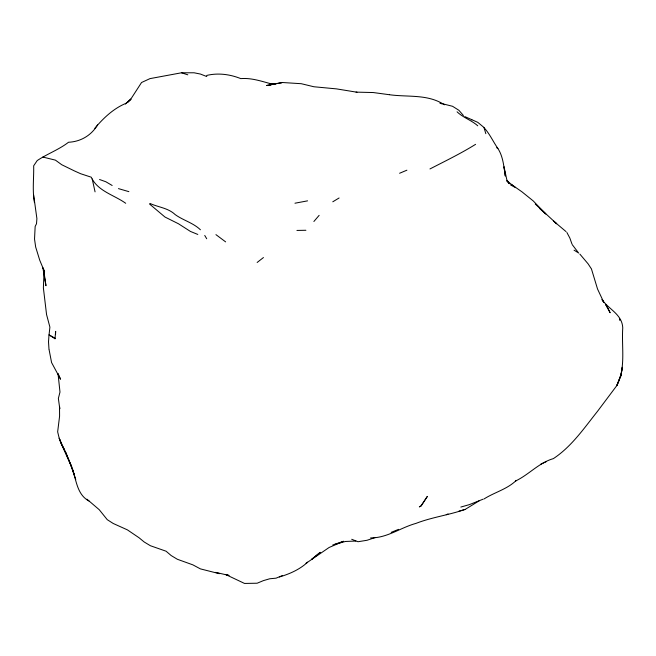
<?xml version="1.0" encoding="UTF-8"?>
<svg xmlns="http://www.w3.org/2000/svg" width="656" height="656" viewBox="0 0 656 656"><rect width="100%" height="100%" fill="white"/><g stroke="black" fill="none" stroke-linecap="round" stroke-linejoin="round"><path stroke-width="0.98" d="M55.555 334.363L55.653 331.354L54.981 338.75L49.061 334.888L55.424 338.381L54.981 338.75M49.011 334.79L48.511 341.784L48.987 349.336M49.118 334.265L49.897 327.131L46.551 314.503L43.378 287.869L44.042 272.273L45.969 285.721L42.812 267.484M94.817 128.314C103.55 117.9 113.882 108.125 126.698 103.049L125.411 103.935M313.88 221.498L319.136 215.357M97.588 124.902C91.405 135.292 80.803 141.696 68.527 142.254C58.892 149.683 47.281 153.832 37.212 160.564L33.677 165.804C33.956 178.211 32.234 190.297 34.456 202.647M127.436 102.434L131.503 98.039L141.548 82.508L149.978 78.622L181.499 72.783L194.102 72.791L200.408 74.046L206.714 76.522L206.714 75.432C218.079 72.701 230.026 74.3 240.793 78.613C251.863 77.703 262.154 81.533 272.658 84.23L269.747 83.681L275.151 84.099M127.518 102.459L131.069 99.204L125.55 103.738M257.144 262.474L263.45 257.546M479.347 500.717L465.17 509.417L458.864 511.188M475.584 144.336C460.947 153.455 445.276 161.04 429.959 168.953M332.789 201.794L339.095 197.981M484.079 498.929C494.509 492.303 506.875 489.335 516.001 480.668L515.6 480.979C528.966 474.641 538.797 462.824 553.385 458.618C571.63 446.572 584.127 428.114 597.542 411.279L616.796 385.613C626.111 367.893 621.421 347.04 622.757 327.902C622.175 314.216 608.612 309.361 601.987 299.538L603.848 302.465L597.542 289.025L591.523 269.181M540.815 464.145L546.218 461.701M446.252 514.706L448.056 513.935M399.594 173.258L406.892 170.191M483.136 499.175L469.286 504.653L460.848 507.055M282.359 575.591L276.053 578.174L269.747 578.772L263.45 580.609L257.144 583.217L244.532 583.438L226.156 574.754L229.042 575.46L217.103 572.704M391.189 532.352L398.594 529.351M464.981 509.45C448.934 515.075 431.951 517.19 415.978 523.39C400.586 527.621 387.147 538.035 370.607 537.928M334.585 544.332L343.588 541.266L329.123 547.473L306.081 563.283L307.574 562.208C299.702 569.531 289.591 573.992 279.374 576.977M375.027 537.576L367.081 540.265L358.004 541.733L351.698 539.273M332.789 544.947L345.392 541.471L355.814 541.044M280.752 82.804L282.359 82.508L266.664 85.51L282.359 82.508L301.268 83.706L313.88 86.756L336.479 88.88L357.003 92.225M294.962 203.212L307.574 200.851M271.223 84.583L269.747 84.788L271.551 84.608M296.922 230.436L305.901 230.272M356.06 92.127L373.256 92.545L389.41 94.718M389.705 94.759C408.229 97.285 427.851 93.923 444.415 104.796M42.812 157.038L55.424 160.138L61.721 164.722L74.333 170.88L80.639 173.725L91.233 177.194C97.654 191.208 114.054 194.922 125.706 203.286M128.871 191.65L118.457 188.616M181.499 72.783L187.805 74.809M99.548 179.506L105.854 181.761L112.16 185.484M215.717 572.352L219.317 573.672L200.408 568.883L192.864 564.857L177.341 559.265L171.167 555.55L166.083 551.212L150.372 545.718L144.205 541.995L139.006 537.723L127.403 529.868L113.234 523.488L107.248 519.667L99.253 509.72L86.945 499.183M441.742 103.82L439.955 103.115L452.558 106.288L458.864 110.274L463.415 115.481M197.809 234.446L190.429 231.429L178.481 223.77L164.959 217.021L149.584 204.057M464.915 116.629L477.773 122.344L483.972 127.469L485.825 133.676M149.978 203.45C158.391 207.321 168.1 207.895 175.193 214.61C183.196 220.383 193.159 222.819 200.408 229.764M510.532 184.918L515.6 187.657L506.924 180.826M574.049 250.157L578.633 253.011L572.327 244.754M496.682 147.731L497.912 148.535C503.168 156.579 503.841 166.755 505.317 176.062L504.038 166.837L506.817 179.785L509.294 183.754L506.76 180.9M511.368 184.434L521.897 191.782L533.238 200.933L545.817 214.004L539.872 208.731M225.623 241.875L215.939 234.635M457.068 111.815C463.21 117.744 471.451 120.171 477.773 125.804M89.052 501.053C76.818 494.55 76.367 479.831 72.135 468.22L75.76 479.618M535.255 204L556.69 223.786L553.418 220.933L566.03 231.601M579.855 254.085L588.12 263.868L591.245 268.64M484.079 127.715C489.819 133.996 493.123 141.655 497.912 148.535M471.467 119.408L471.82 119.925M64.616 449.647L61.721 444.817L71.807 467.334L64.977 450.565M204.746 235.455L206.714 238.759M566.874 232.462L569.843 238.03L571.983 244.073M64.345 449.811L59.204 438.216L57.654 431.837L59.589 416.158L59.516 406.367L59.778 408.77L58.368 398.43L59.983 392.083L58.015 373.395M65.641 452.238L71.84 467.318M58.335 374.182L60.557 379.209L51.578 362.555L49.118 349.804M43.173 268.37L44.624 271.945L39.729 260.211L35.67 247.025L34.53 239.087L35.162 226.451L36.506 223.753L36.9 218.62L33.628 194.889M61.41 444.227L59.204 438.216L61.229 443.751M70.192 463.489L74.333 475.133L72.119 468.187M619.412 318.595L619.83 320.431M92.209 178.957L95.063 191.864M622.314 367.352L620.896 375.97L622.314 367.352M621.355 374.084L616.796 385.613L621.355 374.084M427.343 496.42L421.168 505.981L419.34 506.891L421.037 505.776L427.343 496.42M320.177 552.368L311.748 559.281L320.177 552.368M607.759 308L605.734 304.655L610.154 312.756L607.759 308"/></g></svg>
